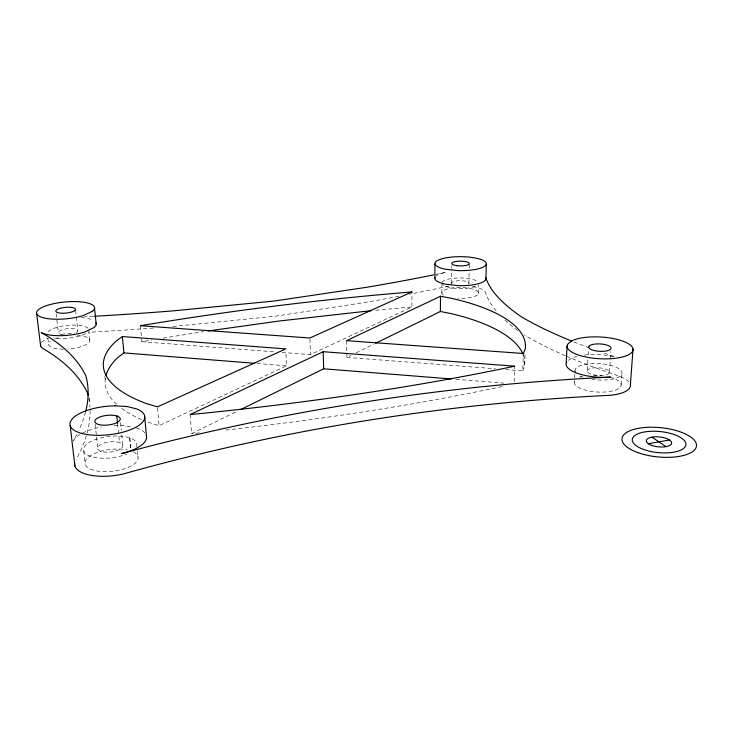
<?xml version="1.0" encoding="UTF-8"?>
<svg xmlns="http://www.w3.org/2000/svg" width="733" height="733" viewBox="0 0 733 733"><rect width="100%" height="100%" fill="white"/><g stroke="black" fill="none" stroke-linecap="round" stroke-linejoin="round"><path stroke-width="0.55" stroke-dasharray="3.67 2.75" d="M281.985 352.426L310.453 354.607L411.9 306.99L411.9 291.936M441.843 293.145L441.926 284.505M451.61 283.277L451.794 269.103M451.812 268.012L451.84 265.832M468.918 283.451L469.12 272.529M469.202 268.159L469.285 263.798M478.402 293.539L478.594 284.871M514.163 381.737L514.667 367.297M505.614 369.533L522.739 370.843L523.389 353.498M522.739 370.843L524.617 365.987L525.112 353.095M609.819 377.101A23.502 8.393 3.6 0 1 609.178 391.596A23.502 8.393 3.6 0 1 574.241 382.296L574.415 379.071M574.48 377.999L575.268 369.075L578.062 366.564A23.593 8.21 3.4 0 1 608.399 364.842A23.593 8.21 3.4 0 1 620.604 375.736A23.593 8.21 3.4 0 1 592.438 379.401M587.252 371.072L587.408 370.403A11.142 3.876 3.4 0 1 604.982 368.873A11.142 3.876 3.4 0 1 603.406 375.378A11.142 3.876 3.4 0 1 587.252 371.072L587.921 359.646M588.196 355.084L588.462 350.511M609.499 372.153L610.296 360.123M610.369 359.033L610.873 351.373M621.153 384.669L621.996 372.758M574.241 382.296L574.617 380.867M568.203 360.379L570.622 358.758A32.848 11.279 3.4 0 1 576.779 356.458M76.287 332.599L77.102 332.067A9.831 3.014 -5.7 0 0 73.034 328.613A9.831 3.014 -5.7 0 0 60.298 330.546A9.831 3.014 -5.7 0 0 61.315 334.459M190.168 414.566L191.597 433.652L236.64 411.525M346.535 340.662L346.892 357.392L350.997 355.377M356.137 352.848L373.601 344.281M148.075 422.263L159.061 425.662L286.521 365.84L285.907 351.144M140.47 325.718L141.89 341.715L151.914 340.011M163.047 338.124L203.728 331.628M375.644 310.261L411.9 306.99M114.055 425.589L123.071 425.598L132.774 426.973M141.89 341.715L275.15 351.904M346.892 357.392L495.334 368.745M256.962 363.486L286.521 365.84M455.935 379.327L503.828 383.139M136.265 427.962L138.189 428.567A37.328 14.77 -6.5 0 1 146.032 434.706M613.979 356.412L603.406 352.866M47.929 338.472L48.69 344.867M56.129 313.623L58.374 332.855M83.754 450.997L85.248 464.264M75.6 310.169L76.223 315.804M76.342 316.931L77.835 330.446M95.171 424.242L97.819 448.834M89.041 397.653L89.646 403.278M88.757 330.216L89.884 340.808M104.883 376.276L105.213 379.511M117.61 423.784L119.488 442.613M120.569 422.465L121.339 430.262M121.779 434.724L122.878 445.856M129.915 438.013L130.96 448.862M129.558 437.894L130.602 448.743M137.502 451.281L138.116 457.859M157.54 407.979L159.061 425.662M309.94 339.113L310.453 354.607M41.479 342.65A28.825 9.071 -5.8 0 1 47.984 338.279M61.435 334.413A28.825 9.071 -5.8 0 1 71.138 333.213A611.908 119.9 -3.4 0 0 74.4 333.048M172.731 326.497A611.908 119.9 -3.4 0 0 174.866 326.313L274.802 316.289L365.703 302.326A620.164 121.412 -3.7 0 0 398.972 296.269M153.444 328.027A611.908 119.9 -3.4 0 1 88.528 332.296M452.334 284.129A8.686 2.501 0.4 0 1 459.6 280.675A8.686 2.501 0.4 0 1 468.653 283.882M502.013 386.566A784.933 174.17 -3.9 0 1 224.811 430.161M199.358 432.864A784.933 174.17 -3.9 0 1 191.597 433.652M141.542 419.569A180.675 64.696 -2.4 0 1 120.67 407.63M116.657 404.268A180.675 64.696 -2.4 0 1 105.515 377.44M448.807 286.2A25.463 7.522 0.5 0 0 445.976 286.667A620.164 121.412 -3.7 0 1 409.5 294.226M472.849 286.594A25.463 7.522 0.5 0 1 485.512 292.485A464.438 119.488 6.1 0 0 497.121 312.011M88.895 398.395A786.93 227.047 -15.3 0 1 89.994 407.291M90.104 410.361A786.93 227.047 -15.3 0 1 86.604 434.751M86.311 435.723A786.93 227.047 -15.3 0 1 76.15 459.564M523.335 355.019A177.542 62.653 -1.2 0 1 524.617 365.987M517.727 330.62A464.438 119.488 6.1 0 1 504.386 319.561M85.468 333.671A20.826 6.377 -5.7 0 1 53.591 337.647M48.002 331.939A20.826 6.377 -5.7 0 1 69.424 325.241A20.826 6.377 -5.7 0 1 88.629 329.117M435.64 274.472A622.464 116.849 -3.6 0 0 446.14 272.291A25.591 7.257 0.4 0 0 435.888 276.167M566.398 356.165A452.206 115.53 5.8 0 0 597.789 368.653L617.928 375.708A32.646 11.664 3.6 0 1 629.647 383.075M565.372 355.716A452.206 115.53 5.8 0 1 524.361 335.027M589.341 347.882A454.744 111.526 5.5 0 1 573.389 341.761M93.421 316.317A614.135 115.383 -3.4 0 1 84.68 316.793M81.106 317.563A28.981 8.759 -5.6 0 1 93.036 320.211M85.55 411.992A794.407 220.404 -14.7 0 1 78.77 430.372M76.763 434.44A794.407 220.404 -14.7 0 1 73.355 440.67A37.328 14.77 -6.5 0 1 79.952 434.513M579.73 377.248A23.502 8.393 3.6 0 1 581.571 376.652M593.345 375.14A23.502 8.393 3.6 0 1 601.344 375.534M82.426 433.102A37.328 14.77 -6.5 0 1 101.429 426.973M583.257 377.248A23.593 8.21 3.4 0 1 580.334 376.066M575.222 371.915A23.593 8.21 3.4 0 1 574.892 370.467M443.337 294.987A18.334 5.415 0.5 0 1 455.761 287.657A18.334 5.415 0.5 0 1 478.42 292.714A18.334 5.415 0.5 0 1 458.29 298.331M77.496 335.604A20.753 6.524 -5.8 0 1 88.299 343.172L86.613 344.345A20.753 6.524 -5.8 0 1 67.977 349.036M63.469 349.192A20.753 6.524 -5.8 0 1 50.476 341.358M54.526 339.122A20.753 6.524 -5.8 0 1 60.289 337.281M133.122 451.794A26.69 10.977 -6.7 0 1 116.987 470.623A26.69 10.977 -6.7 0 1 85.651 460.535A26.69 10.977 -6.7 0 1 127.267 449.906M136.43 446.608A26.809 10.748 -6.6 0 0 130.95 438.352L127.78 437.317A26.809 10.748 -6.6 0 0 91.185 441.403A26.809 10.748 -6.6 0 0 90.507 456.311A26.809 10.748 -6.6 0 0 127.029 453.91M584.348 355.065A32.848 11.279 3.4 0 1 613.457 356.577M475.369 286.365A18.389 5.287 0.4 0 1 452.215 287.922L449.439 287.428A18.389 5.287 0.4 0 1 444.986 286.053M443.438 285.229A18.389 5.287 0.4 0 1 442.411 284.349M442.017 282.507A18.389 5.287 0.4 0 1 458.876 277.944A18.389 5.287 0.4 0 1 478.035 281.958M120.148 442.833L118.645 442.338A12.653 5.076 -6.6 0 0 98.13 446.818A12.653 5.076 -6.6 0 0 112.882 451.702A12.653 5.076 -6.6 0 0 120.148 442.833"/><path stroke-width="1.1" d="M434.852 278.659L434.971 263.926M375.653 343.273L440.368 311.498L440.515 296.251L450.942 298.203A178.55 60.546 -1.2 0 1 525.268 348.798L523.389 353.498L346.535 340.662L440.515 296.251M485.906 279.136L486.272 264.329M567.058 346.123A33.04 10.885 3.2 0 0 611.02 358.694A33.04 10.885 3.2 0 0 625.496 342.192A33.04 10.885 3.2 0 0 571.575 340.973L567.617 344.272L567.058 346.123L566.123 364.09A32.848 11.279 3.4 0 0 610.635 377.101C445.38 384.898 281.206 410.434 121.486 453.608A37.328 14.77 -6.5 0 0 146.334 435.521M633.019 349.073L630.362 385.137A32.646 11.664 3.6 0 1 609.407 395.334C445.096 403.242 281.921 429.501 123.511 473.894A37.081 15.246 -6.7 0 1 74.693 463.229M566.517 362.743L566.682 362.175M254.681 363.302L123.941 352.903L118.013 357.374A180.675 64.696 -2.4 0 0 106.01 375.369M122.374 336.548L116.4 340.872A181.72 62.534 -2.4 0 0 146.408 403.581L157.448 406.87L285.815 348.89L122.374 336.548L123.941 352.903M240.736 409.518L323.665 368.8L451.372 378.961M323.161 351.712L190.168 414.566A788.396 167.857 -3.8 0 0 514.703 366.179L323.161 351.712L323.665 368.8M648.329 443.731L669.486 439.974M208.099 330.959L279.2 321.017L371.237 310.673M440.368 311.498L450.74 313.522A177.542 62.653 -1.2 0 1 522.95 354.057M652.04 437.134L665.976 446.654M36.65 313.632L40.608 345.894M70.194 425.644L74.867 465.904M94.539 308.263L96.206 324.334M116.831 416.023L117.61 423.784M144.758 417.159L146.563 437.216M40.608 344.29A28.825 9.071 -5.8 0 0 43.247 348.734A856.19 248.432 -16.1 0 1 87.795 393.648A786.93 227.047 -15.3 0 1 88.281 395.527M434.99 277.395A25.591 7.257 0.4 0 0 445.224 284.157L457.804 285.623A25.591 7.257 0.4 0 0 485.86 277.871A467.113 115.365 5.8 0 0 521.621 316.958A454.744 111.526 5.5 0 0 571.483 340.992M95.986 322.832A28.981 8.759 -5.6 0 1 94.044 327.514L84.836 331.976A28.981 8.759 -5.6 0 1 41.277 332.599A864.894 241.368 -15.5 0 1 85.871 375.965A794.407 220.404 -14.7 0 1 85.788 411.066M94.511 316.253A614.135 115.383 -3.4 0 0 173.657 310.819L274.124 301.043L365.483 287.473A622.464 116.849 -3.6 0 0 433.515 274.912M588.828 346.452L588.663 347.085A11.233 3.702 3.2 0 0 604.963 351.171A11.233 3.702 3.2 0 0 606.53 344.968A11.233 3.702 3.2 0 0 588.828 346.452M92.349 311.333L83.076 315.639A29.128 8.439 -5.4 0 1 37.85 315.327A29.128 8.439 -5.4 0 1 66.905 301.822A29.128 8.439 -5.4 0 1 92.349 311.333M74.729 310.581L73.914 311.094A9.905 2.868 -5.4 0 1 57.137 312.405A9.905 2.868 -5.4 0 1 65.127 307.402A9.905 2.868 -5.4 0 1 74.729 310.581M411.9 291.936L309.903 338.005L140.47 325.718C230.419 310.645 320.999 299.339 411.9 291.936M115.081 405.825L108.805 406.109A37.585 14.275 -6.2 0 0 70.725 426.881A37.585 14.275 -6.2 0 0 123.382 432.058A37.585 14.275 -6.2 0 0 136.356 408.812L126.809 406.513L115.081 405.825M458.033 270.605L445.389 269.213A25.71 6.991 0.3 0 1 446.333 257.778A25.71 6.991 0.3 0 1 485.585 262.102A25.71 6.991 0.3 0 1 458.033 270.605M456.778 265.658L455.468 265.438A8.741 2.373 0.3 0 1 456.549 261.406A8.741 2.373 0.3 0 1 469.322 263.541A8.741 2.373 0.3 0 1 456.778 265.658M117.491 416.234L115.988 415.767A12.773 4.847 -6.2 0 0 95.253 420.082A12.773 4.847 -6.2 0 0 110.115 424.728A12.773 4.847 -6.2 0 0 117.491 416.234M651.509 445.325A12.718 4.994 5.6 0 0 671.565 443.474A12.718 4.994 5.6 0 0 653.836 436.895A12.718 4.994 5.6 0 0 651.509 445.325M643.51 449.43A26.938 10.574 5.6 0 0 685.795 445.307A26.938 10.574 5.6 0 0 647.954 431.499A26.938 10.574 5.6 0 0 643.51 449.43M637.82 452.591A37.42 14.687 5.6 0 0 696.35 446.663A37.42 14.687 5.6 0 0 643.501 427.614A37.42 14.687 5.6 0 0 637.82 452.591"/></g></svg>
